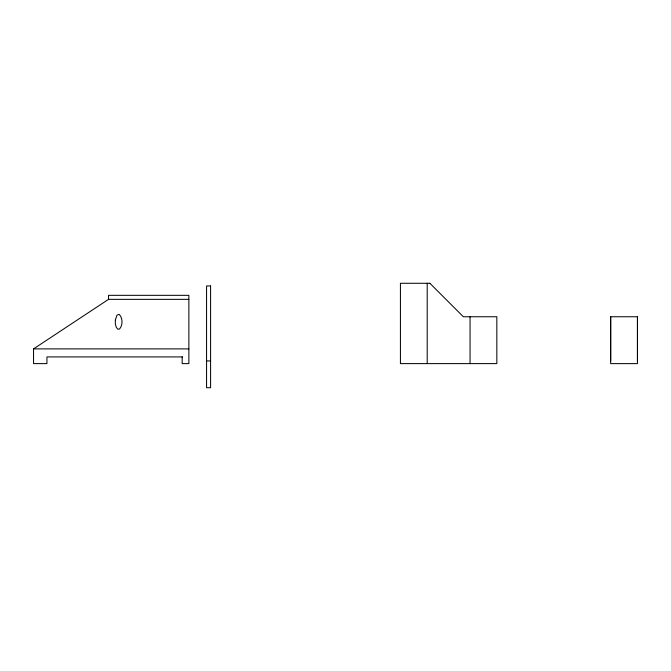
<?xml version="1.0" encoding="UTF-8"?>
<svg xmlns="http://www.w3.org/2000/svg" width="671" height="671" viewBox="0 0 671 671"><rect width="100%" height="100%" fill="white"/><g stroke="black" fill="none" stroke-linecap="round" stroke-linejoin="round"><path stroke-width="1.01" d="M610.669 360.939L610.669 316.754L637.45 316.754L637.45 363.623L610.669 363.623L610.669 316.754M637.45 360.939L637.45 316.754M182.613 356.922L46.936 356.922L46.936 363.615L33.55 363.615L33.55 348.886L108.534 299.35L188.87 299.35M33.55 348.886L188.87 348.886M206.567 360.939L210.585 360.939M470.052 316.754L470.052 363.615M427.209 283.279L427.209 363.615M182.176 356.922L182.176 363.615L188.87 363.615L188.87 295.332L108.534 295.332L108.534 299.35M115.345 319.924L115.345 323.808L116.209 327.171L117.71 329.117L119.438 329.117C122.877 325.401 122.877 318.331 119.438 314.615L118.574 314.363L116.905 315.37L115.345 319.924M429.885 283.279L400.428 283.279L400.428 363.615L496.834 363.615L496.834 316.754L463.359 316.754L429.885 283.279M210.585 285.955L206.567 285.955L206.567 387.721L210.585 387.721L210.585 285.955"/></g></svg>
